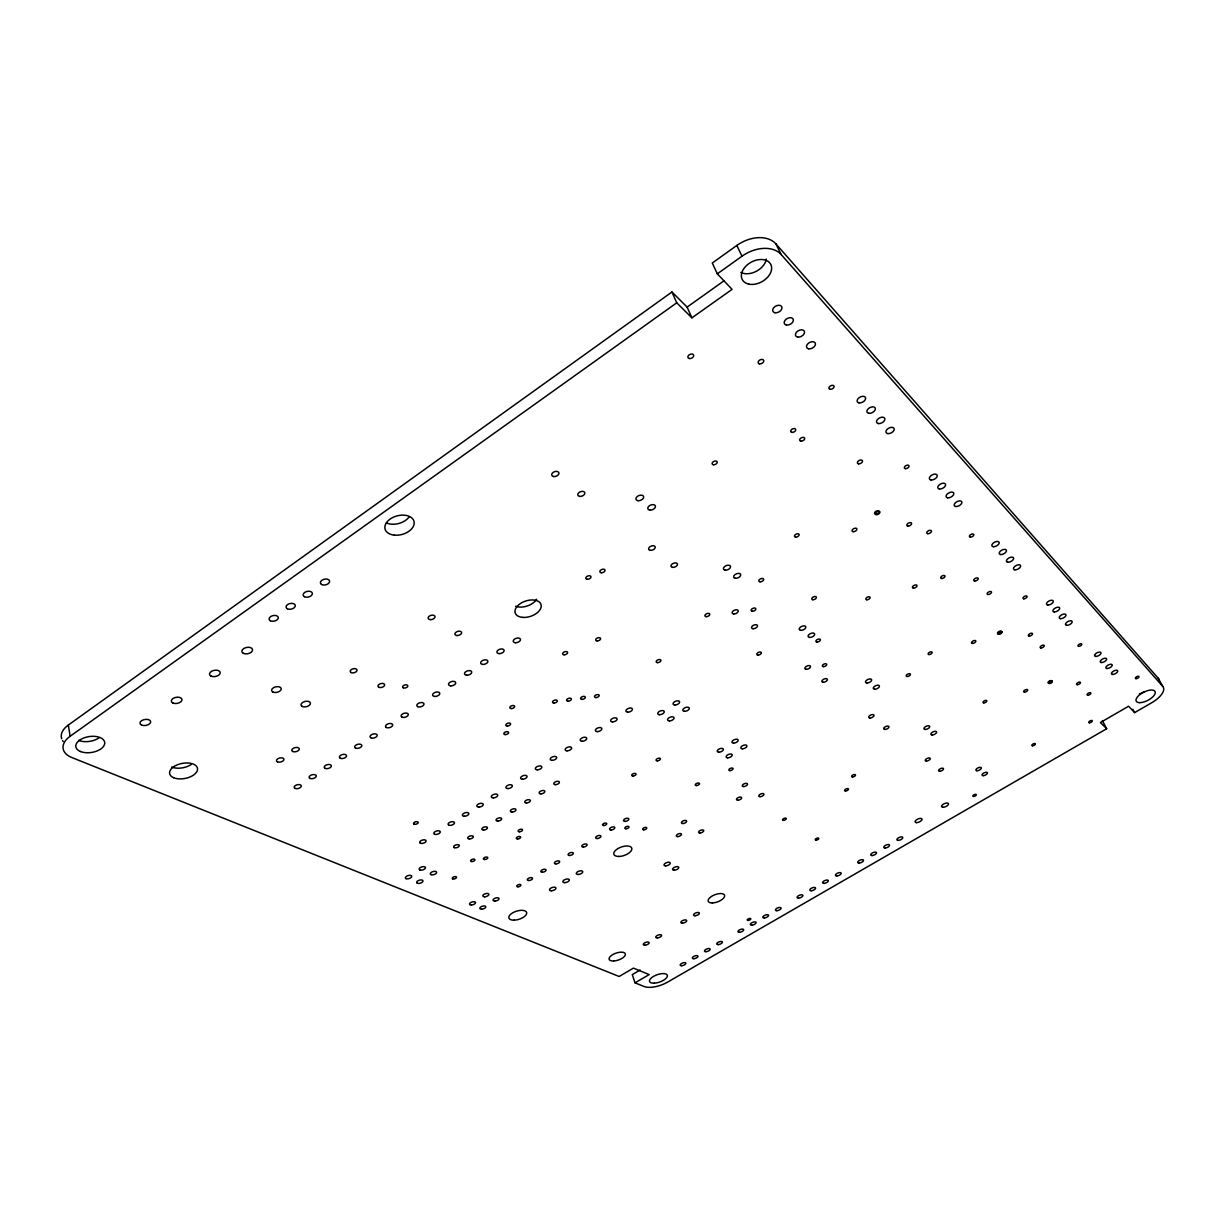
<?xml version="1.0" encoding="UTF-8"?>
<svg xmlns="http://www.w3.org/2000/svg" width="1225" height="1225" viewBox="0 0 1225 1225"><rect width="100%" height="100%" fill="white"/><g stroke="black" fill="none" stroke-linecap="round" stroke-linejoin="round"><path stroke-width="1.5" d="M61.694 738.782A27.256 15.113 -8.4 0 1 68.34 725.047L671.943 291.994L687.118 307.108L691.911 317.857L732.091 289.36L717.314 273.833L712.292 263.038L736.837 245.444A30.181 20.963 -28.8 0 1 775.884 243.882L1158.237 678.267L1162.785 686.429A19.876 8.606 -27.1 0 1 1151.561 702.828L1134.641 712.598L1128.577 706.228L1100.418 722.536L1106.68 728.737L667.548 982.144A17.686 7.273 -19.3 0 1 644.335 986.569L635.009 982.833L632.284 974.595L640.139 970.032M635.009 982.833L649.189 974.595L633.463 968.118L619.146 976.478L71.953 757.586A27.363 15.052 -8.6 0 1 70.131 736.271L676.736 302.82L671.943 291.994M717.314 273.833L741.998 256.209A30.319 20.886 -28.7 0 1 781.183 254.555L1162.785 686.429M687.118 307.108L723.99 280.831M676.736 302.82L691.911 317.857M1132.88 709.352L1134.641 712.598M1102.377 720.606L1106.68 728.737M775.884 243.882L781.183 254.555M736.837 245.444L741.998 256.209M68.34 725.047L70.131 736.271M63.179 741.508A27.256 15.113 -8.4 0 1 62.567 740.62M1158.237 678.267A19.814 8.652 -27.2 0 1 1159.172 680.319M98.995 737.848A14.532 8.054 -8.4 0 1 78.691 740.405M1144.334 691.681A10.566 4.624 -27.2 0 1 1139.388 693.84M766.314 259.072A16.093 11.178 -28.8 0 1 756.315 271.292A16.093 11.178 -28.8 0 1 740.803 272.425M409.181 516.827A14.914 9.662 -14.8 0 1 386.365 522.922M536.611 599.27A13.536 8.085 -18.1 0 1 515.633 606.253M191.314 764.431A14.149 7.702 -10.6 0 1 171.638 767.034M1048.784 683.106L1048.202 682.892A2.067 0.949 -26.4 0 1 1049.243 681.146A2.067 0.949 -26.4 0 1 1051.724 680.809L1051.846 681.299A2.067 0.949 -26.4 0 1 1048.784 683.106M1052.168 681.253L1051.586 681.039A2.067 0.949 -26.4 0 0 1049.702 681.59A2.067 0.949 -26.4 0 0 1048.523 682.846L1048.646 683.336A2.067 0.949 -26.4 0 0 1051.127 682.983A2.067 0.949 -26.4 0 0 1052.168 681.253M998.283 633.8L997.625 633.555A2.19 1.072 -26.5 0 1 998.681 631.641A2.19 1.072 -26.5 0 1 1001.346 631.304L1001.499 631.855A2.19 1.072 -26.5 0 1 998.283 633.8M1001.851 631.809L1001.192 631.564A2.19 1.072 -26.5 0 0 999.187 632.146A2.19 1.072 -26.5 0 0 997.992 633.509L998.145 634.06A2.19 1.072 -26.5 0 0 1000.794 633.723A2.19 1.072 -26.5 0 0 1001.851 631.809M875.615 514.056L874.803 513.719A2.496 1.424 -26.5 0 1 875.829 511.361A2.496 1.424 -26.5 0 1 878.953 511.055L879.198 511.744A2.496 1.424 -26.5 0 1 875.615 514.056M879.611 511.698L878.815 511.376A2.496 1.409 -26.5 0 0 876.487 512.004A2.496 1.409 -26.5 0 0 875.217 513.688L875.477 514.378A2.496 1.409 -26.5 0 0 878.585 514.071A2.496 1.409 -26.5 0 0 879.611 511.698M706.197 616.619A2.542 1.424 -22.1 0 0 709.78 614.307A2.542 1.424 -22.1 0 0 706.09 614.031A2.542 1.424 -22.1 0 0 706.197 616.619M760.021 581.798A2.572 1.455 -23.5 0 0 763.68 579.44A2.572 1.455 -23.5 0 0 760.021 579.134A2.572 1.455 -23.5 0 0 760.021 581.798M272.884 692.018A4.9 2.818 -12.2 0 0 281.046 689.752A4.9 2.818 -12.2 0 0 275.365 686.934A4.9 2.818 -12.2 0 0 272.884 692.018M657.473 662.618A2.496 1.378 -20.7 0 0 660.933 660.397A2.496 1.378 -20.7 0 0 657.258 660.183A2.496 1.378 -20.7 0 0 657.473 662.618M983.798 702.859A2.067 0.965 -25.4 0 0 986.829 701.052A2.067 0.965 -25.4 0 0 984.15 700.93A2.067 0.965 -25.4 0 0 983.798 702.859M597.065 640.905A2.588 1.47 -19.6 0 0 600.602 638.593A2.588 1.47 -19.6 0 0 596.728 638.347A2.588 1.47 -19.6 0 0 597.065 640.905M674.822 705.003A3.445 1.822 -20.8 0 0 679.63 701.971A3.445 1.822 -20.8 0 0 674.577 701.757A3.445 1.822 -20.8 0 0 674.822 705.003M587.265 579.287A2.71 1.623 -19.8 0 0 590.971 576.807A2.71 1.623 -19.8 0 0 586.882 576.47A2.71 1.623 -19.8 0 0 587.265 579.287M928.948 654.548A2.19 1.103 -25.3 0 0 932.148 652.603A2.19 1.103 -25.3 0 0 929.239 652.42A2.19 1.103 -25.3 0 0 928.948 654.548M866.749 599.76A2.328 1.256 -25.1 0 0 870.118 597.647A2.328 1.256 -25.1 0 0 866.948 597.387A2.328 1.256 -25.1 0 0 866.749 599.76M845.48 790.998A2.098 0.965 -22.8 0 0 848.512 789.206A2.098 0.965 -22.8 0 0 845.618 789.176A2.098 0.965 -22.8 0 0 845.48 790.998M852.478 776.956A2.128 0.995 -23 0 0 855.54 775.134A2.128 0.995 -23 0 0 852.631 775.088A2.128 0.995 -23 0 0 852.478 776.956M748.123 920.419A1.914 0.812 -20.7 0 0 750.833 918.842A1.914 0.812 -20.7 0 0 748.092 918.934A1.914 0.812 -20.7 0 0 748.123 920.419M696.382 785.562A2.22 1.087 -20.6 0 0 699.49 783.648A2.22 1.087 -20.6 0 0 696.259 783.617A2.22 1.087 -20.6 0 0 696.382 785.562M853.167 531.665A2.618 1.485 -25.8 0 0 856.933 529.246A2.618 1.485 -25.8 0 0 853.35 528.863A2.618 1.485 -25.8 0 0 853.167 531.665M497.763 821.087A2.909 1.455 -17.1 0 0 501.653 818.637A2.909 1.455 -17.1 0 0 497.151 818.637A2.909 1.455 -17.1 0 0 497.763 821.087M512.035 812.068A2.925 1.47 -17.3 0 0 515.955 809.603A2.925 1.47 -17.3 0 0 511.468 809.572A2.925 1.47 -17.3 0 0 512.035 812.068M555.4 784.658A2.94 1.501 -18.2 0 0 559.396 782.147A2.94 1.501 -18.2 0 0 554.925 782.086A2.94 1.501 -18.2 0 0 555.4 784.658M569.594 855.479A2.756 1.317 -18.3 0 0 573.346 853.182A2.756 1.317 -18.3 0 0 569.181 853.228A2.756 1.317 -18.3 0 0 569.594 855.479M583.33 847.026A2.756 1.317 -18.5 0 0 587.097 844.714A2.756 1.317 -18.5 0 0 582.932 844.745A2.756 1.317 -18.5 0 0 583.33 847.026M542.369 872.231A2.741 1.302 -17.8 0 0 546.074 869.949A2.741 1.302 -17.8 0 0 541.894 870.026A2.741 1.302 -17.8 0 0 542.369 872.231M469.451 838.972A2.909 1.439 -16.6 0 0 473.309 836.553A2.909 1.439 -16.6 0 0 468.792 836.568A2.909 1.439 -16.6 0 0 469.451 838.972M454.261 847.639A2.894 1.424 -16.3 0 0 459.084 846.215A2.894 1.424 -16.3 0 0 456.067 844.867A2.894 1.424 -16.3 0 0 454.261 847.639M483.569 830.06A2.909 1.455 -16.8 0 0 487.443 827.625A2.909 1.455 -16.8 0 0 482.926 827.625A2.909 1.455 -16.8 0 0 483.569 830.06M611.03 829.983A2.772 1.347 -19 0 0 614.827 827.656A2.772 1.347 -19 0 0 610.693 827.656A2.772 1.347 -19 0 0 611.03 829.983M555.951 863.87A2.741 1.302 -18 0 0 559.672 861.588A2.741 1.302 -18 0 0 555.492 861.65A2.741 1.302 -18 0 0 555.951 863.87M528.878 880.53A2.741 1.286 -17.6 0 0 532.553 878.279A2.741 1.286 -17.6 0 0 528.373 878.356A2.741 1.286 -17.6 0 0 528.878 880.53M597.142 838.528A2.772 1.332 -18.8 0 0 600.924 836.216A2.772 1.332 -18.8 0 0 596.774 836.231A2.772 1.332 -18.8 0 0 597.142 838.528M526.413 802.987A2.925 1.485 -17.6 0 0 530.348 800.507A2.925 1.485 -17.6 0 0 525.862 800.476A2.925 1.485 -17.6 0 0 526.413 802.987M540.868 793.861A2.94 1.485 -17.9 0 0 544.834 791.35A2.94 1.485 -17.9 0 0 540.347 791.304A2.94 1.485 -17.9 0 0 540.868 793.861M624.995 821.393A2.772 1.347 -19.3 0 0 628.823 819.05A2.772 1.347 -19.3 0 0 624.689 819.035A2.772 1.347 -19.3 0 0 624.995 821.393M823.154 682.264A2.986 1.531 -23.5 0 0 827.426 679.63A2.986 1.531 -23.5 0 0 823.292 679.416A2.986 1.531 -23.5 0 0 823.154 682.264M597.218 731.616A3.399 1.807 -19.2 0 0 601.873 728.645A3.399 1.807 -19.2 0 0 596.774 728.477A3.399 1.807 -19.2 0 0 597.218 731.616M1101.413 662.511A3.522 1.608 -27.2 0 0 1106.634 659.433A3.522 1.608 -27.2 0 0 1102.347 659.142A3.522 1.608 -27.2 0 0 1101.413 662.511M669.325 720.913A3.399 1.776 -20.6 0 0 674.056 717.927A3.399 1.776 -20.6 0 0 669.064 717.743A3.399 1.776 -20.6 0 0 669.325 720.913M795.607 537.101A2.496 1.439 -24.7 0 0 799.159 534.789A2.496 1.439 -24.7 0 0 795.668 534.422A2.496 1.439 -24.7 0 0 795.607 537.101M713.44 464.734A2.68 1.669 -24 0 0 717.207 462.192A2.68 1.669 -24 0 0 713.333 461.702A2.68 1.669 -24 0 0 713.44 464.734M684.545 711.312A3.415 1.792 -20.9 0 0 689.323 708.31A3.415 1.792 -20.9 0 0 684.346 708.111A3.415 1.792 -20.9 0 0 684.545 711.312M791.917 432.364A2.695 1.669 -26.2 0 0 795.745 429.791A2.695 1.669 -26.2 0 0 791.978 429.255A2.695 1.669 -26.2 0 0 791.917 432.364M682.432 923.16A3.093 1.332 -19.8 0 0 686.735 920.633A3.093 1.332 -19.8 0 0 682.233 920.787A3.093 1.332 -19.8 0 0 682.432 923.16M800.874 441.107A2.68 1.638 -26.3 0 0 804.687 438.565A2.68 1.638 -26.3 0 0 800.951 438.045A2.68 1.638 -26.3 0 0 800.874 441.107M665.711 865.845A3.292 1.516 -19.8 0 0 670.274 863.104A3.292 1.516 -19.8 0 0 665.451 863.166A3.292 1.516 -19.8 0 0 665.711 865.845M659.494 714.696A3.43 1.807 -20.4 0 0 664.272 711.679A3.43 1.807 -20.4 0 0 659.218 711.495A3.43 1.807 -20.4 0 0 659.494 714.696M941.612 578.491A2.328 1.225 -26.5 0 0 944.996 576.378A2.328 1.225 -26.5 0 0 941.933 576.087A2.328 1.225 -26.5 0 0 941.612 578.491M859.016 863.074A3.108 1.332 -22.4 0 0 863.518 860.486A3.108 1.332 -22.4 0 0 859.246 860.547A3.108 1.332 -22.4 0 0 859.016 863.074M872.016 855.555A3.124 1.347 -22.7 0 0 876.533 852.937A3.124 1.347 -22.7 0 0 872.277 852.998A3.124 1.347 -22.7 0 0 872.016 855.555M1089.423 722.765A1.96 0.858 -26.3 0 0 1092.332 721.066A1.96 0.858 -26.3 0 0 1089.913 720.974A1.96 0.858 -26.3 0 0 1089.423 722.765M457.002 635.53A3.461 2.037 -16.4 0 0 461.595 632.437A3.461 2.037 -16.4 0 0 456.175 632.1A3.461 2.037 -16.4 0 0 457.002 635.53M430.358 619.62A3.537 2.113 -15.8 0 0 434.998 616.435A3.537 2.113 -15.8 0 0 429.424 616.068A3.537 2.113 -15.8 0 0 430.358 619.62M1095.717 656.416A3.552 1.638 -27.2 0 0 1100.984 653.308A3.552 1.638 -27.2 0 0 1096.651 653.002A3.552 1.638 -27.2 0 0 1095.717 656.416M378.724 687.21A3.43 1.96 -14.6 0 0 384.451 685.617A3.43 1.96 -14.6 0 0 380.699 683.611A3.43 1.96 -14.6 0 0 378.724 687.21M351.039 672.525A3.507 2.037 -13.9 0 0 356.873 670.902A3.507 2.037 -13.9 0 0 352.984 668.819A3.507 2.037 -13.9 0 0 351.039 672.525M939.652 771.26A2.649 1.194 -24.2 0 0 943.526 768.978A2.649 1.194 -24.2 0 0 940.019 768.902A2.649 1.194 -24.2 0 0 939.652 771.26M926.33 761.077A2.695 1.225 -24.1 0 0 930.265 758.765A2.695 1.225 -24.1 0 0 926.682 758.673A2.695 1.225 -24.1 0 0 926.33 761.077M612.439 721.908A3.415 1.822 -19.5 0 0 617.124 718.922A3.415 1.822 -19.5 0 0 612.025 718.738A3.415 1.822 -19.5 0 0 612.439 721.908M884.879 729.426A2.802 1.347 -23.9 0 0 888.952 726.976A2.802 1.347 -23.9 0 0 885.154 726.838A2.802 1.347 -23.9 0 0 884.879 729.426M1066.73 625.347A3.675 1.761 -27.4 0 0 1072.151 622.086A3.675 1.761 -27.4 0 0 1067.603 621.718A3.675 1.761 -27.4 0 0 1066.73 625.347M869.918 717.988A2.848 1.393 -23.8 0 0 874.022 715.492A2.848 1.393 -23.8 0 0 870.148 715.339A2.848 1.393 -23.8 0 0 869.918 717.988M551.418 890.774A3.353 1.562 -17.9 0 0 555.966 888.002A3.353 1.562 -17.9 0 0 550.867 888.11A3.353 1.562 -17.9 0 0 551.418 890.774M885.078 847.991A3.139 1.347 -22.9 0 0 889.626 845.373A3.139 1.347 -22.9 0 0 885.384 845.403A3.139 1.347 -22.9 0 0 885.078 847.991M644.886 945.21A3.062 1.317 -19.2 0 0 649.128 942.729A3.062 1.317 -19.2 0 0 644.595 942.913A3.062 1.317 -19.2 0 0 644.886 945.21M898.201 840.396A3.139 1.347 -23.1 0 0 902.779 837.762A3.139 1.347 -23.1 0 0 898.537 837.778A3.139 1.347 -23.1 0 0 898.201 840.396M172.893 703.012A5.405 3.093 -10 0 0 181.836 700.547A5.405 3.093 -10 0 0 175.267 697.5A5.405 3.093 -10 0 0 172.893 703.012M141.61 725.077A5.405 3.032 -9.5 0 0 150.522 722.612A5.405 3.032 -9.5 0 0 143.861 719.688A5.405 3.032 -9.5 0 0 141.61 725.077M657.335 937.906A3.078 1.317 -19.4 0 0 661.607 935.395A3.078 1.317 -19.4 0 0 657.075 935.578A3.078 1.317 -19.4 0 0 657.335 937.906M916.591 822.618A3.736 1.623 -23.5 0 0 922.042 819.464A3.736 1.623 -23.5 0 0 917.05 819.448A3.736 1.623 -23.5 0 0 916.591 822.618M943.02 807.29A3.767 1.638 -23.9 0 0 948.518 804.09A3.767 1.638 -23.9 0 0 943.556 804.059A3.767 1.638 -23.9 0 0 943.02 807.29M243.316 653.323A5.436 3.216 -11.3 0 0 252.365 650.858A5.436 3.216 -11.3 0 0 245.965 647.581A5.436 3.216 -11.3 0 0 243.316 653.323M211.022 676.108A5.421 3.154 -10.6 0 0 220.025 673.643A5.421 3.154 -10.6 0 0 213.548 670.473A5.421 3.154 -10.6 0 0 211.022 676.108M798.501 898.109A3.078 1.302 -21.5 0 0 802.896 895.567A3.078 1.302 -21.5 0 0 798.577 895.674A3.078 1.302 -21.5 0 0 798.501 898.109M811.18 890.759A3.078 1.317 -21.7 0 0 815.605 888.202A3.078 1.317 -21.7 0 0 811.302 888.309A3.078 1.317 -21.7 0 0 811.18 890.759M695.065 915.733A3.093 1.347 -20 0 0 699.398 913.192A3.093 1.347 -20 0 0 694.912 913.345A3.093 1.347 -20 0 0 695.065 915.733M823.935 883.378A3.093 1.317 -21.9 0 0 828.376 880.821A3.093 1.317 -21.9 0 0 824.088 880.913A3.093 1.317 -21.9 0 0 823.935 883.378M836.752 875.967A3.093 1.332 -22.1 0 0 841.223 873.379A3.093 1.332 -22.1 0 0 836.935 873.471A3.093 1.332 -22.1 0 0 836.752 875.967M739.41 932.302A3.032 1.271 -20.5 0 0 743.697 929.821A3.032 1.271 -20.5 0 0 739.349 929.989A3.032 1.271 -20.5 0 0 739.41 932.302M310.032 778.411A3.66 1.945 -13.4 0 0 316.111 776.681A3.66 1.945 -13.4 0 0 311.962 774.812A3.66 1.945 -13.4 0 0 310.032 778.411M751.798 925.135A3.047 1.286 -20.7 0 0 756.116 922.639A3.047 1.286 -20.7 0 0 751.767 922.793A3.047 1.286 -20.7 0 0 751.798 925.135M764.247 917.923A3.047 1.286 -20.9 0 0 768.58 915.427A3.047 1.286 -20.9 0 0 764.247 915.565A3.047 1.286 -20.9 0 0 764.247 917.923M776.772 910.68A3.062 1.302 -21.1 0 0 781.121 908.169A3.062 1.302 -21.1 0 0 776.803 908.307A3.062 1.302 -21.1 0 0 776.772 910.68M466.771 675.189A3.721 2.113 -16.6 0 0 471.717 671.897A3.721 2.113 -16.6 0 0 465.913 671.606A3.721 2.113 -16.6 0 0 466.771 675.189M681.682 965.713A3.001 1.24 -19.7 0 0 685.878 963.294A3.001 1.24 -19.7 0 0 681.498 963.508A3.001 1.24 -19.7 0 0 681.682 965.713M693.794 958.7A3.017 1.256 -19.9 0 0 698.005 956.266A3.017 1.256 -19.9 0 0 693.626 956.48A3.017 1.256 -19.9 0 0 693.794 958.7M705.952 951.672A3.017 1.256 -20 0 0 710.194 949.222A3.017 1.256 -20 0 0 705.814 949.421A3.017 1.256 -20 0 0 705.952 951.672M370.884 737.802A3.675 2.021 -14.5 0 0 377.009 736.072A3.675 2.021 -14.5 0 0 372.982 734.066A3.675 2.021 -14.5 0 0 370.884 737.802M718.187 944.597A3.032 1.271 -20.2 0 0 722.428 942.132A3.032 1.271 -20.2 0 0 718.08 942.316A3.032 1.271 -20.2 0 0 718.187 944.597M1112.53 674.424A3.476 1.562 -27.2 0 0 1117.69 671.407A3.476 1.562 -27.2 0 0 1113.479 671.147A3.476 1.562 -27.2 0 0 1112.53 674.424M1107.017 668.513A3.507 1.577 -27.2 0 0 1112.208 665.466A3.507 1.577 -27.2 0 0 1107.951 665.19A3.507 1.577 -27.2 0 0 1107.017 668.513M993.322 546.702A4.012 2.113 -27.7 0 0 999.187 543.058A4.012 2.113 -27.7 0 0 994.057 542.491A4.012 2.113 -27.7 0 0 993.322 546.702M482.88 664.44A3.736 2.144 -17 0 0 487.856 661.132A3.736 2.144 -17 0 0 482.053 660.826A3.736 2.144 -17 0 0 482.88 664.44M955.806 506.507A4.18 2.297 -27.8 0 0 961.87 502.648A4.18 2.297 -27.8 0 0 956.434 501.974A4.18 2.297 -27.8 0 0 955.806 506.507M947.691 497.809A4.211 2.343 -27.9 0 0 953.816 493.92A4.211 2.343 -27.9 0 0 948.303 493.216A4.211 2.343 -27.9 0 0 947.691 497.809M386.35 727.482A3.675 2.037 -14.8 0 0 392.49 725.736A3.675 2.037 -14.8 0 0 388.478 723.699A3.675 2.037 -14.8 0 0 386.35 727.482M939.437 488.974A4.257 2.389 -27.9 0 0 945.608 485.023A4.257 2.389 -27.9 0 0 940.034 484.304A4.257 2.389 -27.9 0 0 939.437 488.974M931.046 479.97A4.287 2.435 -27.9 0 0 937.248 475.974A4.287 2.435 -27.9 0 0 931.612 475.223A4.287 2.435 -27.9 0 0 931.046 479.97M887.773 433.604A4.487 2.664 -28.1 0 0 894.219 429.378A4.487 2.664 -28.1 0 0 888.217 428.49A4.487 2.664 -28.1 0 0 887.773 433.604M420.405 843.229A3.323 1.654 -15.7 0 0 425.917 841.606A3.323 1.654 -15.7 0 0 422.395 840.059A3.323 1.654 -15.7 0 0 420.405 843.229M878.386 423.559A4.532 2.726 -28.1 0 0 884.879 419.272A4.532 2.726 -28.1 0 0 878.8 418.353A4.532 2.726 -28.1 0 0 878.386 423.559M868.816 413.315A4.578 2.772 -28.1 0 0 875.37 408.966A4.578 2.772 -28.1 0 0 869.214 408.002A4.578 2.772 -28.1 0 0 868.816 413.315M859.062 402.857A4.609 2.833 -28.1 0 0 865.662 398.447A4.609 2.833 -28.1 0 0 859.429 397.467A4.609 2.833 -28.1 0 0 859.062 402.857M808.623 348.803A4.839 3.139 -28.2 0 0 815.482 344.103A4.839 3.139 -28.2 0 0 808.806 342.939A4.839 3.139 -28.2 0 0 808.623 348.803M797.628 337.043A4.885 3.2 -28.3 0 0 804.549 332.266A4.885 3.2 -28.3 0 0 797.781 331.056A4.885 3.2 -28.3 0 0 797.628 337.043M786.419 325.023A4.946 3.277 -28.3 0 0 793.387 320.184A4.946 3.277 -28.3 0 0 786.511 318.929A4.946 3.277 -28.3 0 0 786.419 325.023M774.95 312.743A4.992 3.338 -28.3 0 0 781.994 307.842A4.992 3.338 -28.3 0 0 775.012 306.541A4.992 3.338 -28.3 0 0 774.95 312.743M321.532 584.463A4.701 2.925 -12.9 0 0 329.387 582.35A4.701 2.925 -12.9 0 0 324.074 579.241A4.701 2.925 -12.9 0 0 321.532 584.463M304.336 596.652A4.701 2.894 -12.5 0 0 312.176 594.523A4.701 2.894 -12.5 0 0 306.817 591.476A4.701 2.894 -12.5 0 0 304.336 596.652M287.262 608.733A4.686 2.863 -12.1 0 0 295.087 606.62A4.686 2.863 -12.1 0 0 289.682 603.619A4.686 2.863 -12.1 0 0 287.262 608.733M270.327 620.738A4.686 2.833 -11.7 0 0 278.121 618.625A4.686 2.833 -11.7 0 0 272.685 615.685A4.686 2.833 -11.7 0 0 270.327 620.738M682.815 823.522A2.756 1.317 -20.2 0 0 686.658 821.179A2.756 1.317 -20.2 0 0 682.631 821.179A2.756 1.317 -20.2 0 0 682.815 823.522M699.934 832.969A2.71 1.271 -20.4 0 0 703.732 830.673A2.71 1.271 -20.4 0 0 699.797 830.688A2.71 1.271 -20.4 0 0 699.934 832.969M677.685 836.598A2.726 1.286 -20.1 0 0 681.483 834.302A2.726 1.286 -20.1 0 0 677.486 834.317A2.726 1.286 -20.1 0 0 677.685 836.598M743.606 786.572A2.787 1.347 -21.4 0 0 747.556 784.184A2.787 1.347 -21.4 0 0 743.56 784.123A2.787 1.347 -21.4 0 0 743.606 786.572M760.036 796.679A2.741 1.302 -21.6 0 0 763.941 794.336A2.741 1.302 -21.6 0 0 760.036 794.305A2.741 1.302 -21.6 0 0 760.036 796.679M737.787 800.201A2.756 1.317 -21.2 0 0 741.692 797.842A2.756 1.317 -21.2 0 0 737.741 797.812A2.756 1.317 -21.2 0 0 737.787 800.201M727.681 757.816A3.231 1.608 -21.3 0 0 732.244 755.013A3.231 1.608 -21.3 0 0 727.589 754.906A3.231 1.608 -21.3 0 0 727.681 757.816M517.593 838.972A2.266 1.118 -17.4 0 0 520.625 837.073A2.266 1.118 -17.4 0 0 517.149 837.104A2.266 1.118 -17.4 0 0 517.593 838.972M567.956 701.19A2.496 1.363 -18.7 0 0 571.355 699A2.496 1.363 -18.7 0 0 567.573 698.847A2.496 1.363 -18.7 0 0 567.956 701.19M579.793 496.401A3.675 2.343 -20.3 0 0 584.815 492.94A3.675 2.343 -20.3 0 0 579.257 492.327A3.675 2.343 -20.3 0 0 579.793 496.401M858.557 463.816A2.756 1.638 -27 0 0 862.507 461.228A2.756 1.638 -27 0 0 858.756 460.722A2.756 1.638 -27 0 0 858.557 463.816M1007.823 562.244A3.951 2.037 -27.6 0 0 1013.611 558.677A3.951 2.037 -27.6 0 0 1008.588 558.156A3.951 2.037 -27.6 0 0 1007.823 562.244M553.822 476.556A3.752 2.435 -19.7 0 0 558.922 473.018A3.752 2.435 -19.7 0 0 553.195 472.345A3.752 2.435 -19.7 0 0 553.822 476.556M759.546 363.84A3.017 1.975 -26.8 0 0 763.803 360.9A3.017 1.975 -26.8 0 0 759.546 360.196A3.017 1.975 -26.8 0 0 759.546 363.84M601.322 572.733A2.71 1.623 -20.2 0 0 605.043 570.253A2.71 1.623 -20.2 0 0 600.97 569.901A2.71 1.623 -20.2 0 0 601.322 572.733M511.284 708.555A2.527 1.393 -17.5 0 0 514.668 706.35A2.527 1.393 -17.5 0 0 510.779 706.197A2.527 1.393 -17.5 0 0 511.284 708.555M507.272 726.012A2.496 1.347 -17.4 0 0 510.611 723.837A2.496 1.347 -17.4 0 0 506.767 723.715A2.496 1.347 -17.4 0 0 507.272 726.012M302.238 706.457A4.793 2.726 -12.9 0 0 310.216 704.237A4.793 2.726 -12.9 0 0 304.749 701.512A4.793 2.726 -12.9 0 0 302.238 706.457M689.415 358.527A3.078 2.067 -25.1 0 0 693.702 355.526A3.078 2.067 -25.1 0 0 689.246 354.791A3.078 2.067 -25.1 0 0 689.415 358.527M403.209 687.761A2.664 1.516 -15.2 0 0 407.649 686.521A2.664 1.516 -15.2 0 0 404.771 684.959A2.664 1.516 -15.2 0 0 403.209 687.761M1135.988 678.65A2.037 0.903 -27.3 0 0 1139.005 676.889A2.037 0.903 -27.3 0 0 1136.57 676.751A2.037 0.903 -27.3 0 0 1135.988 678.65M1078.643 646.356A2.128 0.995 -27.2 0 0 1081.782 644.488A2.128 0.995 -27.2 0 0 1079.164 644.304A2.128 0.995 -27.2 0 0 1078.643 646.356M578.154 874.466A3.369 1.577 -18.4 0 0 582.748 871.664A3.369 1.577 -18.4 0 0 577.664 871.741A3.369 1.577 -18.4 0 0 578.154 874.466M1023.778 598.78A2.251 1.118 -27.3 0 0 1027.086 596.774A2.251 1.118 -27.3 0 0 1024.238 596.514A2.251 1.118 -27.3 0 0 1023.778 598.78M742.335 748.797A3.246 1.623 -21.6 0 0 746.928 745.979A3.246 1.623 -21.6 0 0 742.289 745.857A3.246 1.623 -21.6 0 0 742.335 748.797M970.307 537.117A2.404 1.286 -27.5 0 0 973.798 534.927A2.404 1.286 -27.5 0 0 970.705 534.575A2.404 1.286 -27.5 0 0 970.307 537.117M905.367 468.624A2.572 1.485 -27.7 0 0 909.057 466.235A2.572 1.485 -27.7 0 0 905.643 465.776A2.572 1.485 -27.7 0 0 905.367 468.624M830.137 389.305A2.772 1.73 -27.8 0 0 834.072 386.656A2.772 1.73 -27.8 0 0 830.274 386.043A2.772 1.73 -27.8 0 0 830.137 389.305M718.799 752.196A3.262 1.638 -21.2 0 0 723.393 749.363A3.262 1.638 -21.2 0 0 718.692 749.256A3.262 1.638 -21.2 0 0 718.799 752.196M729.947 770.617A2.22 1.087 -21.3 0 0 733.086 768.703A2.22 1.087 -21.3 0 0 729.886 768.642A2.22 1.087 -21.3 0 0 729.947 770.617M517.991 886.793A2.174 1.026 -17.4 0 0 520.901 885.017A2.174 1.026 -17.4 0 0 517.578 885.078A2.174 1.026 -17.4 0 0 517.991 886.793M471.931 861.543A2.266 1.103 -16.6 0 0 474.917 859.674A2.266 1.103 -16.6 0 0 471.411 859.72A2.266 1.103 -16.6 0 0 471.931 861.543M519.461 831.76A2.282 1.118 -17.5 0 0 522.524 829.846A2.282 1.118 -17.5 0 0 519.032 829.846A2.282 1.118 -17.5 0 0 519.461 831.76M733.545 743.1A3.277 1.654 -21.5 0 0 738.17 740.252A3.277 1.654 -21.5 0 0 733.469 740.114A3.277 1.654 -21.5 0 0 733.545 743.1M625.975 828.758A2.19 1.057 -19.3 0 0 629.007 826.906A2.19 1.057 -19.3 0 0 625.745 826.921A2.19 1.057 -19.3 0 0 625.975 828.758M452.699 878.861A2.251 1.072 -16.3 0 0 456.435 877.758A2.251 1.072 -16.3 0 0 454.092 876.763A2.251 1.072 -16.3 0 0 452.699 878.861M484.778 859.506A2.251 1.087 -16.8 0 0 487.764 857.638A2.251 1.087 -16.8 0 0 484.273 857.668A2.251 1.087 -16.8 0 0 484.778 859.506M649.862 510.09A4.027 2.481 -21.9 0 0 655.452 506.338A4.027 2.481 -21.9 0 0 649.51 505.68A4.027 2.481 -21.9 0 0 649.862 510.09M1060.498 618.671A3.706 1.792 -27.4 0 0 1065.964 615.379A3.706 1.792 -27.4 0 0 1061.355 614.996A3.706 1.792 -27.4 0 0 1060.498 618.671M292.76 751.507A3.813 2.083 -12.9 0 0 299.099 749.715A3.813 2.083 -12.9 0 0 294.72 747.694A3.813 2.083 -12.9 0 0 292.76 751.507M277.462 761.843A3.813 2.067 -12.6 0 0 283.787 760.051A3.813 2.067 -12.6 0 0 279.392 758.061A3.813 2.067 -12.6 0 0 277.462 761.843M1054.174 611.903A3.736 1.822 -27.4 0 0 1059.686 608.58A3.736 1.822 -27.4 0 0 1055.031 608.182A3.736 1.822 -27.4 0 0 1054.174 611.903M481.67 909.21A3.108 1.439 -16.8 0 0 485.789 906.668A3.108 1.439 -16.8 0 0 480.981 906.806A3.108 1.439 -16.8 0 0 481.67 909.21M494.9 901.064A3.108 1.455 -17 0 0 499.05 898.522A3.108 1.455 -17 0 0 494.242 898.629A3.108 1.455 -17 0 0 494.9 901.064M1047.758 605.012A3.767 1.853 -27.5 0 0 1053.301 601.659A3.767 1.853 -27.5 0 0 1048.585 601.245A3.767 1.853 -27.5 0 0 1047.758 605.012M471.395 904.999A3.139 1.455 -16.6 0 0 475.53 902.442A3.139 1.455 -16.6 0 0 470.676 902.58A3.139 1.455 -16.6 0 0 471.395 904.999M484.687 896.792A3.139 1.47 -16.8 0 0 488.867 894.219A3.139 1.47 -16.8 0 0 484.013 894.327A3.139 1.47 -16.8 0 0 484.687 896.792M417.358 883.24A3.262 1.562 -15.7 0 0 422.778 881.648A3.262 1.562 -15.7 0 0 419.302 880.208A3.262 1.562 -15.7 0 0 417.358 883.24M431.016 874.65A3.262 1.577 -15.9 0 0 436.452 873.042A3.262 1.577 -15.9 0 0 432.992 871.588A3.262 1.577 -15.9 0 0 431.016 874.65M406.103 878.647A3.292 1.593 -15.5 0 0 411.569 877.023A3.292 1.593 -15.5 0 0 408.032 875.584A3.292 1.593 -15.5 0 0 406.103 878.647M419.838 869.964A3.292 1.608 -15.7 0 0 425.305 868.341A3.292 1.608 -15.7 0 0 421.813 866.871A3.292 1.608 -15.7 0 0 419.838 869.964M1000.641 554.542A3.981 2.083 -27.7 0 0 1006.46 550.928A3.981 2.083 -27.7 0 0 1001.376 550.393A3.981 2.083 -27.7 0 0 1000.641 554.542M976.983 770.739A2.955 1.317 -24.6 0 0 981.332 768.213A2.955 1.317 -24.6 0 0 977.489 768.136A2.955 1.317 -24.6 0 0 976.983 770.739M983.154 775.655A2.94 1.286 -24.6 0 0 987.472 773.143A2.94 1.286 -24.6 0 0 983.675 773.082A2.94 1.286 -24.6 0 0 983.154 775.655M925.181 729.457A3.124 1.47 -24.4 0 0 929.729 726.747A3.124 1.47 -24.4 0 0 925.579 726.593A3.124 1.47 -24.4 0 0 925.181 729.457M932.087 734.969A3.108 1.455 -24.5 0 0 936.62 732.274A3.108 1.455 -24.5 0 0 932.501 732.137A3.108 1.455 -24.5 0 0 932.087 734.969M674.255 870.194A3.262 1.485 -19.9 0 0 678.803 867.468A3.262 1.485 -19.9 0 0 674.026 867.545A3.262 1.485 -19.9 0 0 674.255 870.194M866.871 682.999A3.308 1.669 -24.1 0 0 871.664 680.074A3.308 1.669 -24.1 0 0 867.147 679.844A3.308 1.669 -24.1 0 0 866.871 682.999M874.681 689.231A3.292 1.638 -24.2 0 0 879.428 686.322A3.292 1.638 -24.2 0 0 874.972 686.092A3.292 1.638 -24.2 0 0 874.681 689.231M800.798 630.354A3.522 1.899 -23.7 0 0 805.82 627.169A3.522 1.899 -23.7 0 0 800.905 626.817A3.522 1.899 -23.7 0 0 800.798 630.354M809.664 637.429A3.507 1.868 -23.7 0 0 814.671 634.274A3.507 1.868 -23.7 0 0 809.802 633.953A3.507 1.868 -23.7 0 0 809.664 637.429M564.756 882.643A3.369 1.577 -18.2 0 0 569.319 879.856A3.369 1.577 -18.2 0 0 564.22 879.948A3.369 1.577 -18.2 0 0 564.756 882.643M725.246 570.161A3.782 2.19 -22.9 0 0 730.559 566.685A3.782 2.19 -22.9 0 0 725.139 566.195A3.782 2.19 -22.9 0 0 725.246 570.161M735.429 578.277A3.736 2.144 -23 0 0 740.712 574.847A3.736 2.144 -23 0 0 735.352 574.372A3.736 2.144 -23 0 0 735.429 578.277M638.057 500.688A4.058 2.542 -21.7 0 0 643.676 496.875A4.058 2.542 -21.7 0 0 637.658 496.202A4.058 2.542 -21.7 0 0 638.057 500.688M553.914 703.012A2.496 1.363 -18.4 0 0 557.298 700.822A2.496 1.363 -18.4 0 0 553.501 700.669A2.496 1.363 -18.4 0 0 553.914 703.012M505.297 734.587A2.481 1.332 -17.3 0 0 508.62 732.428A2.481 1.332 -17.3 0 0 504.792 732.32A2.481 1.332 -17.3 0 0 505.297 734.587M806.203 669.325A3.032 1.577 -23.3 0 0 810.521 666.63A3.032 1.577 -23.3 0 0 806.31 666.385A3.032 1.577 -23.3 0 0 806.203 669.325M564.097 654.778A2.588 1.47 -18.8 0 0 567.604 652.466A2.588 1.47 -18.8 0 0 563.684 652.236A2.588 1.47 -18.8 0 0 564.097 654.778M1087.723 695.218A2.144 0.965 -26.6 0 0 1090.893 693.365A2.144 0.965 -26.6 0 0 1088.259 693.228A2.144 0.965 -26.6 0 0 1087.723 695.218M1077.28 684.683A2.174 0.98 -26.7 0 0 1080.496 682.784A2.174 0.98 -26.7 0 0 1077.816 682.647A2.174 0.98 -26.7 0 0 1077.28 684.683M1024.467 692.14A2.19 1.011 -26 0 0 1027.698 690.226A2.19 1.011 -26 0 0 1024.912 690.073A2.19 1.011 -26 0 0 1024.467 692.14M1014.897 569.824A3.92 2.006 -27.6 0 0 1020.639 566.287A3.92 2.006 -27.6 0 0 1015.678 565.782A3.92 2.006 -27.6 0 0 1014.897 569.824M907.128 676.506A2.297 1.133 -24.8 0 0 910.451 674.485A2.297 1.133 -24.8 0 0 907.388 674.317A2.297 1.133 -24.8 0 0 907.128 676.506M753.038 628.716A3.185 1.746 -22.8 0 0 757.54 625.853A3.185 1.746 -22.8 0 0 753.007 625.531A3.185 1.746 -22.8 0 0 753.038 628.716M823.384 666.63A2.373 1.225 -23.6 0 0 826.768 664.532A2.373 1.225 -23.6 0 0 823.491 664.348A2.373 1.225 -23.6 0 0 823.384 666.63M595.825 697.561A2.481 1.347 -19.3 0 0 599.209 695.387A2.481 1.347 -19.3 0 0 595.503 695.233A2.481 1.347 -19.3 0 0 595.825 697.561M1040.898 647.948A2.266 1.087 -26.8 0 0 1044.236 645.942A2.266 1.087 -26.8 0 0 1041.388 645.743A2.266 1.087 -26.8 0 0 1040.898 647.948M1029.138 636.066A2.297 1.118 -26.8 0 0 1032.522 634.029A2.297 1.118 -26.8 0 0 1029.612 633.815A2.297 1.118 -26.8 0 0 1029.138 636.066M733.683 613.939A3.231 1.807 -22.6 0 0 738.246 611.015A3.231 1.807 -22.6 0 0 733.607 610.663A3.231 1.807 -22.6 0 0 733.683 613.939M972.42 643.385A2.312 1.148 -26 0 0 975.82 641.318A2.312 1.148 -26 0 0 972.803 641.104A2.312 1.148 -26 0 0 972.42 643.385M816.937 642.053A2.419 1.286 -23.8 0 0 820.398 639.894A2.419 1.286 -23.8 0 0 817.044 639.664A2.419 1.286 -23.8 0 0 816.937 642.053M757.938 655.053A2.435 1.302 -22.7 0 0 761.383 652.879A2.435 1.302 -22.7 0 0 757.923 652.665A2.435 1.302 -22.7 0 0 757.938 655.053M672.724 567.374A3.415 2.006 -21.8 0 0 677.471 564.235A3.415 2.006 -21.8 0 0 672.479 563.791A3.415 2.006 -21.8 0 0 672.724 567.374M581.936 699.368A2.481 1.347 -19 0 0 585.32 697.193A2.481 1.347 -19 0 0 581.584 697.025A2.481 1.347 -19 0 0 581.936 699.368M987.993 594.523A2.419 1.225 -26.9 0 0 991.53 592.364A2.419 1.225 -26.9 0 0 988.422 592.088A2.419 1.225 -26.9 0 0 987.993 594.523M974.656 581.048A2.45 1.271 -26.9 0 0 978.224 578.843A2.45 1.271 -26.9 0 0 975.054 578.537A2.45 1.271 -26.9 0 0 974.656 581.048M913.421 588.107A2.465 1.302 -26 0 0 917.004 585.872A2.465 1.302 -26 0 0 913.712 585.581A2.465 1.302 -26 0 0 913.421 588.107M650.414 550.347A3.476 2.083 -21.5 0 0 655.237 547.131A3.476 2.083 -21.5 0 0 650.107 546.641A3.476 2.083 -21.5 0 0 650.414 550.347M812.864 599.714A2.511 1.378 -24.2 0 0 816.447 597.433A2.511 1.378 -24.2 0 0 812.971 597.157A2.511 1.378 -24.2 0 0 812.864 599.714M752.288 611.244A2.527 1.409 -23 0 0 755.871 608.963A2.527 1.409 -23 0 0 752.272 608.687A2.527 1.409 -23 0 0 752.288 611.244M434.538 834.21A3.323 1.669 -16 0 0 440.066 832.602A3.323 1.669 -16 0 0 436.559 831.009A3.323 1.669 -16 0 0 434.538 834.21M295.072 788.395A3.644 1.929 -13.1 0 0 301.136 786.664A3.644 1.929 -13.1 0 0 296.971 784.827A3.644 1.929 -13.1 0 0 295.072 788.395M340.259 758.244A3.66 1.991 -13.9 0 0 346.353 756.514A3.66 1.991 -13.9 0 0 342.265 754.569A3.66 1.991 -13.9 0 0 340.259 758.244M355.526 748.062A3.675 2.006 -14.2 0 0 361.635 746.331A3.675 2.006 -14.2 0 0 357.562 744.356A3.675 2.006 -14.2 0 0 355.526 748.062M401.923 717.084A3.69 2.052 -15.2 0 0 408.078 715.354A3.69 2.052 -15.2 0 0 404.097 713.272A3.69 2.052 -15.2 0 0 401.923 717.084M464.413 816.263A3.338 1.684 -16.5 0 0 468.823 813.461A3.338 1.684 -16.5 0 0 463.632 813.446A3.338 1.684 -16.5 0 0 464.413 816.263M448.763 825.145A3.338 1.684 -16.2 0 0 454.307 823.522A3.338 1.684 -16.2 0 0 450.815 821.914A3.338 1.684 -16.2 0 0 448.763 825.145M478.807 807.091A3.338 1.7 -16.7 0 0 483.247 804.274A3.338 1.7 -16.7 0 0 478.056 804.243A3.338 1.7 -16.7 0 0 478.807 807.091M325.1 768.366A3.66 1.975 -13.7 0 0 331.179 766.636A3.66 1.975 -13.7 0 0 327.06 764.722A3.66 1.975 -13.7 0 0 325.1 768.366M417.603 706.611A3.69 2.067 -15.5 0 0 423.773 704.88A3.69 2.067 -15.5 0 0 419.823 702.767A3.69 2.067 -15.5 0 0 417.603 706.611M434.89 696.458A3.706 2.083 -15.9 0 0 439.76 693.212A3.706 2.083 -15.9 0 0 433.941 692.967A3.706 2.083 -15.9 0 0 434.89 696.458M450.785 685.847A3.706 2.098 -16.2 0 0 455.685 682.585A3.706 2.098 -16.2 0 0 449.866 682.325A3.706 2.098 -16.2 0 0 450.785 685.847M499.096 653.614A3.736 2.159 -17.4 0 0 504.103 650.291A3.736 2.159 -17.4 0 0 498.315 649.954A3.736 2.159 -17.4 0 0 499.096 653.614M515.419 642.727A3.752 2.174 -17.8 0 0 520.457 639.373A3.752 2.174 -17.8 0 0 514.684 639.021A3.752 2.174 -17.8 0 0 515.419 642.727M522.524 779.222A3.369 1.746 -17.6 0 0 527.041 776.344A3.369 1.746 -17.6 0 0 521.881 776.267A3.369 1.746 -17.6 0 0 522.524 779.222M507.854 788.578A3.353 1.73 -17.3 0 0 512.356 785.715A3.353 1.73 -17.3 0 0 507.181 785.654A3.353 1.73 -17.3 0 0 507.854 788.578M493.292 797.858A3.353 1.715 -17 0 0 497.748 795.025A3.353 1.715 -17 0 0 492.572 794.979A3.353 1.715 -17 0 0 493.292 797.858M552.123 760.357A3.384 1.761 -18.2 0 0 556.701 757.448A3.384 1.761 -18.2 0 0 551.556 757.341A3.384 1.761 -18.2 0 0 552.123 760.357M537.27 769.821A3.369 1.746 -17.9 0 0 541.833 766.927A3.369 1.746 -17.9 0 0 536.673 766.835A3.369 1.746 -17.9 0 0 537.27 769.821M582.089 741.263A3.399 1.792 -18.8 0 0 586.729 738.308A3.399 1.792 -18.8 0 0 581.599 738.154A3.399 1.792 -18.8 0 0 582.089 741.263M567.053 750.833A3.384 1.776 -18.5 0 0 571.662 747.908A3.384 1.776 -18.5 0 0 566.532 747.771A3.384 1.776 -18.5 0 0 567.053 750.833M627.751 712.154A3.43 1.822 -19.8 0 0 632.483 709.137A3.43 1.822 -19.8 0 0 627.384 708.938A3.43 1.822 -19.8 0 0 627.751 712.154M907.863 526.092A2.603 1.439 -26.8 0 0 911.614 523.703A2.603 1.439 -26.8 0 0 908.154 523.305A2.603 1.439 -26.8 0 0 907.863 526.092M603.741 825.528A2.22 1.072 -18.9 0 0 606.773 823.659A2.22 1.072 -18.9 0 0 603.45 823.659A2.22 1.072 -18.9 0 0 603.741 825.528M80.375 751.476A14.593 8.024 -8.6 0 0 104.37 744.877A14.593 8.024 -8.6 0 0 86.026 737.236A14.593 8.024 -8.6 0 0 80.375 751.476M654.303 983.17A9.433 3.874 -19.3 0 0 667.411 975.636A9.433 3.874 -19.3 0 0 653.568 976.356A9.433 3.874 -19.3 0 0 654.303 983.17M657.228 760.847A2.297 1.164 -20.1 0 0 660.428 758.857A2.297 1.164 -20.1 0 0 657.044 758.796A2.297 1.164 -20.1 0 0 657.228 760.847M1139.296 702.645A10.596 4.594 -27.1 0 0 1155.114 693.518A10.596 4.594 -27.1 0 0 1142.481 692.829A10.596 4.594 -27.1 0 0 1139.296 702.645M748.888 284.154A16.17 11.148 -28.7 0 0 771.658 268.168A16.17 11.148 -28.7 0 0 748.95 263.559A16.17 11.148 -28.7 0 0 748.888 284.154M394.343 535.141A14.976 9.616 -14.9 0 0 414.004 521.36A14.976 9.616 -14.9 0 0 390.193 519.017A14.976 9.616 -14.9 0 0 394.343 535.141M522.784 617.385A13.582 8.039 -18.2 0 0 541.174 605.135A13.582 8.039 -18.2 0 0 520.349 603.573A13.582 8.039 -18.2 0 0 522.784 617.385M173.613 777.722A14.195 7.672 -10.7 0 0 197.087 771.168A14.195 7.672 -10.7 0 0 179.968 763.91A14.195 7.672 -10.7 0 0 173.613 777.722M643.783 829.815A2.174 1.041 -19.6 0 0 646.785 827.978A2.174 1.041 -19.6 0 0 643.569 827.993A2.174 1.041 -19.6 0 0 643.783 829.815M613.618 960.997A8.59 3.66 -18.8 0 0 625.424 954.091A8.59 3.66 -18.8 0 0 612.653 954.658A8.59 3.66 -18.8 0 0 613.618 960.997M514.163 920.159A9.31 4.257 -17.4 0 0 526.673 912.579A9.31 4.257 -17.4 0 0 512.402 912.993A9.31 4.257 -17.4 0 0 514.163 920.159M618.809 856.459A9.463 4.471 -19.1 0 0 631.87 848.542A9.463 4.471 -19.1 0 0 617.798 848.649A9.463 4.471 -19.1 0 0 618.809 856.459M712.368 902.947A8.728 3.828 -20.4 0 0 724.664 895.735A8.728 3.828 -20.4 0 0 712.077 896.057A8.728 3.828 -20.4 0 0 712.368 902.947M927.769 533.702A2.572 1.409 -27 0 0 931.49 531.344A2.572 1.409 -27 0 0 928.091 530.961A2.572 1.409 -27 0 0 927.769 533.702M973.538 796.464A1.899 0.827 -24.3 0 0 976.31 794.857A1.899 0.827 -24.3 0 0 973.844 794.841A1.899 0.827 -24.3 0 0 973.538 796.464M816.095 840.105A1.914 0.858 -22 0 0 818.821 838.497A1.914 0.858 -22 0 0 816.172 838.513A1.914 0.858 -22 0 0 816.095 840.105M783.495 820.337A1.975 0.903 -21.7 0 0 786.297 818.668A1.975 0.903 -21.7 0 0 783.525 818.668A1.975 0.903 -21.7 0 0 783.495 820.337M632.912 776.022A2.297 1.148 -19.6 0 0 636.081 774.047A2.297 1.148 -19.6 0 0 632.682 774.001A2.297 1.148 -19.6 0 0 632.912 776.022M414.081 824.134A2.389 1.21 -15.5 0 0 418.047 822.97A2.389 1.21 -15.5 0 0 415.505 821.822A2.389 1.21 -15.5 0 0 414.081 824.134M1032.522 745.765A1.96 0.858 -25.5 0 0 1035.401 744.096A1.96 0.858 -25.5 0 0 1032.935 744.019A1.96 0.858 -25.5 0 0 1032.522 745.765"/></g></svg>
